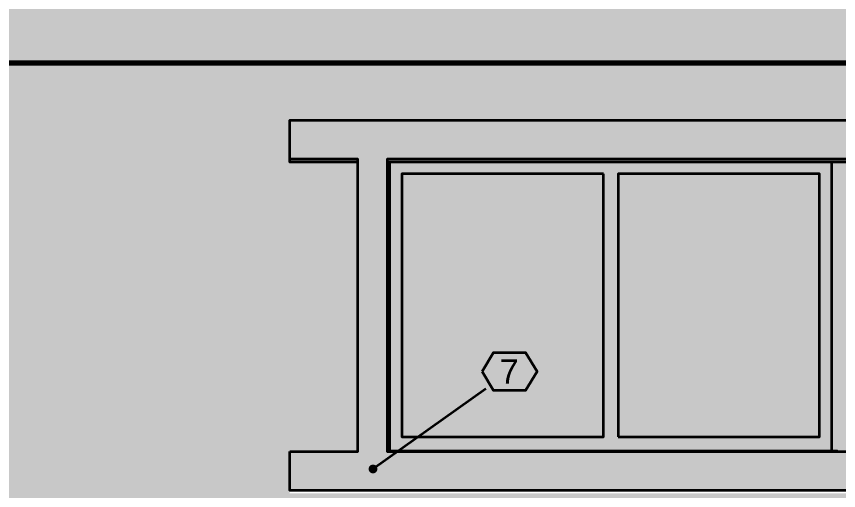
# Model space of a CAD drawing. Header units: metres. Extents: x -13 to 135, y -1 to 10.
# Drawn here: x -5.928 to -1.715, y 3.65 to 6.082 of the extents above; entities that cross this region are included whole.
import ezdxf

# ---------------------------------------------------------------- set-up
doc = ezdxf.new("R2010")
doc.units = ezdxf.units.M
doc.layers.add('A-ELEWACJE', color=7, linetype='Continuous', lineweight=35)
doc.layers.add('A-OPISY', color=2, linetype='Continuous', lineweight=25)
doc.styles.add('PL_ARIAL', font='arial.ttf')

msp = doc.modelspace()

# ---------------------------------------------------------------- hatches: boundary and pattern name
at = {"layer": 'A-ELEWACJE', "true_color": 0xbab7af}
msp.add_hatch(color=7, dxfattribs=at).paths.add_polyline_path([(4.4725, 6.15), (4.4725, 5.85), (-8.4075, 5.85), (-8.4275, 5.85), (-8.4275, 6.15)])
at = {"layer": 'A-ELEWACJE', "true_color": 0xf5f4f1}
for points in [[(-8.4275, 5.647), (-8.4275, 5.662), (-8.4075, 5.662), (-8.4075, 5.835), (4.1625, 5.835), (4.1625, 5.55), (-4.5275, 5.55), (-4.5275, 5.35), (-4.5275, 5.335), (-4.1775, 5.335), (-4.1775, 3.85), (-4.5275, 3.85), (-4.5275, 3.65), (-4.5275, 3.635), (4.1625, 3.635), (4.1625, 3.002), (-8.4275, 3.002)], [(4.4725, 5.835), (-8.4075, 5.835), (-8.4075, 5.85), (4.4725, 5.85)], [(-4.5275, 5.335), (-4.5275, 5.35), (-4.1775, 5.35), (-4.1775, 5.335)], [(-4.0275, 5.335), (-4.0275, 5.35), (2.9925, 5.35), (2.9925, 5.335)], [(-4.0155, 3.854), (-4.0275, 3.854), (-4.0275, 5.335), (-4.0155, 5.335)], [(-1.7495, 5.335), (-1.6255, 5.335), (-1.6255, 3.854), (-1.6525, 3.854), (-1.6525, 3.85), (-1.7225, 3.85), (-1.7225, 3.854), (-1.7495, 3.854)]]:
    msp.add_hatch(color=7, dxfattribs=at).paths.add_polyline_path(points)
at = {"layer": 'A-ELEWACJE', "true_color": 0x75797c}
h = msp.add_hatch(color=7, dxfattribs=at)
h.paths.add_polyline_path([(-4.5275, 3.85), (-4.1775, 3.85), (-4.1775, 5.35), (-4.5275, 5.35), (-4.5275, 5.55), (5.3225, 5.55), (5.3225, 5.35), (3.1425, 5.35), (3.1425, 3.85), (4.4725, 3.85), (10.5475, 3.85), (10.5475, 3.65), (4.4725, 3.65), (-4.5275, 3.65)])
h.paths.add_polyline_path([(2.9925, 3.85), (2.9925, 5.35), (-4.0275, 5.35), (-4.0275, 3.85)], flags=0)
at = {"layer": 'A-ELEWACJE', "true_color": 0x6a6d70}
h = msp.add_hatch(color=7, dxfattribs=at)
h.paths.add_polyline_path([(-4.0155, 3.854), (-4.0155, 5.335), (-1.7495, 5.335), (-1.7495, 3.854)])
h.paths.add_polyline_path([(-3.9525, 5.275), (-3.9525, 3.925), (-2.92, 3.925), (-2.92, 5.275)], flags=0)
h.paths.add_polyline_path([(-1.8125, 3.925), (-1.8125, 5.275), (-2.845, 5.275), (-2.845, 3.925)], flags=0)
at = {"layer": 'A-ELEWACJE', "true_color": 0xa9c3cd}
for points in [[(-3.9525, 3.925), (-3.9525, 5.275), (-2.92, 5.275), (-2.92, 3.925)], [(-2.845, 3.925), (-2.845, 5.275), (-1.8125, 5.275), (-1.8125, 3.925)]]:
    msp.add_hatch(color=7, dxfattribs=at).paths.add_polyline_path(points)
at = {"layer": 'A-ELEWACJE', "true_color": 0x75787b}
msp.add_hatch(color=7, dxfattribs=at).paths.add_polyline_path([(-1.7225, 3.854), (-1.7225, 3.85), (-4.0275, 3.85), (-4.0275, 3.854)])
at = {"layer": 'A-OPISY', "true_color": 0xffffff}
msp.add_hatch(color=7, dxfattribs=at).paths.add_polyline_path([(-3.5411, 4.2609), (-3.4826, 4.3584), (-3.3186, 4.3584), (-3.2601, 4.2609), (-3.3186, 4.1634), (-3.4826, 4.1634)])
at = {"layer": 'A-OPISY', "true_color": 0x000000}
msp.add_hatch(color=7, dxfattribs=at).paths.add_polyline_path([(-4.0781, 3.7609), (-4.0788, 3.7667), (-4.0811, 3.7721), (-4.0847, 3.7768), (-4.0893, 3.7803), (-4.0947, 3.7826), (-4.1006, 3.7834), (-4.1064, 3.7826), (-4.1118, 3.7803), (-4.1165, 3.7768), (-4.1201, 3.7721), (-4.1223, 3.7667), (-4.1231, 3.7609), (-4.1223, 3.755), (-4.1201, 3.7496), (-4.1165, 3.745), (-4.1118, 3.7414), (-4.1064, 3.7391), (-4.1006, 3.7384), (-4.0947, 3.7391), (-4.0893, 3.7414), (-4.0847, 3.745), (-4.0811, 3.7496), (-4.0788, 3.755)])

# ---------------------------------------------------------------- linework, layer by layer
at = {"layer": 'A-ELEWACJE', "lineweight": 35, "ltscale": 0.05}
for points in [[(-8.4071, 5.85), (4.4725, 5.85), (4.4725, 5.835), (-8.4071, 5.835)], [(-4.5275, 3.85), (-4.1775, 3.85), (-4.1775, 5.35), (-4.5275, 5.35), (-4.5275, 5.55), (5.3225, 5.55), (5.3225, 5.35), (3.1425, 5.35), (3.1425, 3.85), (4.4725, 3.85), (10.5475, 3.85), (10.5475, 3.65), (4.4725, 3.65), (-4.5275, 3.65), (-4.5275, 3.85)], [(2.9925, 3.85), (2.9925, 5.35), (-4.0275, 5.35), (-4.0275, 3.85), (2.9925, 3.85)], [(-4.1779, 5.335), (-4.5275, 5.335), (-4.5275, 5.3496)], [(2.9921, 5.335), (-4.0271, 5.335)], [(-4.0155, 5.3346), (-4.0155, 3.8544)], [(-1.7495, 3.8544), (-1.7495, 5.3346)], [(-2.92, 5.275), (-3.9525, 5.275), (-3.9525, 3.925), (-2.92, 3.925), (-2.92, 5.275)], [(-2.845, 3.925), (-1.8125, 3.925), (-1.8125, 5.275), (-2.845, 5.275), (-2.845, 3.925)], [(-4.0271, 3.854), (-1.7225, 3.854), (-1.7225, 3.8504)]]:
    msp.add_lwpolyline(points, dxfattribs=at)
at = {"layer": 'A-OPISY', "lineweight": 35, "ltscale": 0.05}
msp.add_lwpolyline([(-3.5411, 4.2609), (-3.4826, 4.3584), (-3.3186, 4.3584), (-3.2601, 4.2609), (-3.3186, 4.1634), (-3.4826, 4.1634)], close=True, dxfattribs=at)
msp.add_lwpolyline([(-4.1006, 3.7609), (-3.5226, 4.1737)], dxfattribs=at)

# ---------------------------------------------------------------- texts
at = {"layer": 'A-OPISY', "style": 'PL_ARIAL'}
msp.add_text('7', height=0.125, dxfattribs=at).set_placement((-3.4511, 4.1984))

doc.saveas('drawing.dxf')
